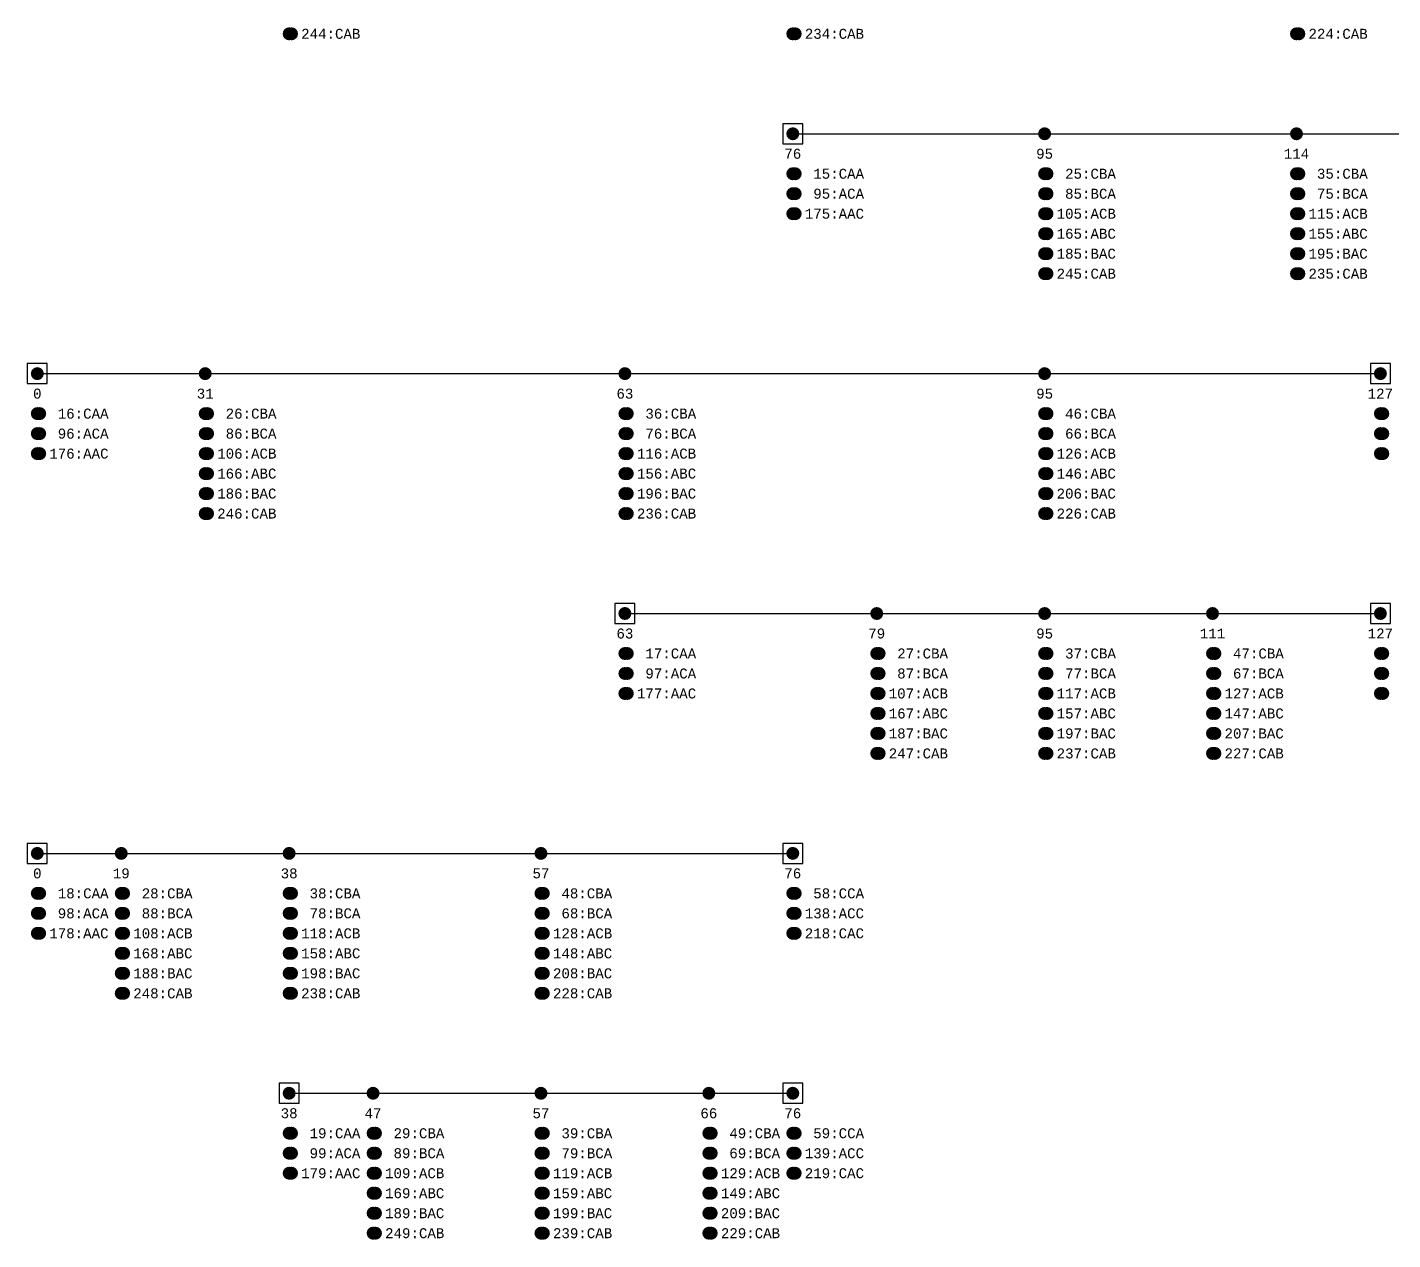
# Model space of a CAD drawing. Extents: x -0.03 to 6.27, y -6.07 to 0.03.
# Drawn here: x -0.025 to 3.391, y -6.066 to -3.034 of the extents above; entities that cross this region are included whole.
import ezdxf
from ezdxf.enums import TextEntityAlignment as Align

# ---------------------------------------------------------------- set-up
doc = ezdxf.new("R2010")
doc.units = 0
doc.styles.get("Standard").update_dxf_attribs({"font": 'consola.ttf'})

# ---------------------------------------------------------------- blocks, each defined once
blk = doc.blocks.new('ad88550c-27d1-4447-9dc0-13d2c9bc9270')
at = {"true_color": 0x990026, "transparency": 33554687}
blk.add_hatch(color=244, dxfattribs=at).paths.add_polyline_path([(0.64625, -3.05, 1), (0.61375, -3.05, 1), (0.64625, -3.05)])
at = {"transparency": 33554687}
for color, points in [(244, [(0.65225, -3.05, 1), (0.61975, -3.05, 1), (0.65225, -3.05)]), (234, [(1.91225, -3.05, 1), (1.87975, -3.05, 1), (1.91225, -3.05)]), (224, [(3.17225, -3.05, 1), (3.13975, -3.05, 1), (3.17225, -3.05)]), (7, [(1.90625, -3.3, 1), (1.87375, -3.3, 1), (1.90625, -3.3)]), (7, [(2.53625, -3.3, 1), (2.50375, -3.3, 1), (2.53625, -3.3)]), (7, [(3.16625, -3.3, 1), (3.13375, -3.3, 1), (3.16625, -3.3)]), (15, [(1.91225, -3.4, 1), (1.87975, -3.4, 1), (1.91225, -3.4)]), (25, [(2.54225, -3.4, 1), (2.50975, -3.4, 1), (2.54225, -3.4)]), (35, [(3.17225, -3.4, 1), (3.13975, -3.4, 1), (3.17225, -3.4)]), (95, [(1.91225, -3.45, 1), (1.87975, -3.45, 1), (1.91225, -3.45)]), (85, [(2.54225, -3.45, 1), (2.50975, -3.45, 1), (2.54225, -3.45)]), (75, [(3.17225, -3.45, 1), (3.13975, -3.45, 1), (3.17225, -3.45)]), (175, [(1.91225, -3.5, 1), (1.87975, -3.5, 1), (1.91225, -3.5)]), (105, [(2.54225, -3.5, 1), (2.50975, -3.5, 1), (2.54225, -3.5)]), (115, [(3.17225, -3.5, 1), (3.13975, -3.5, 1), (3.17225, -3.5)]), (165, [(2.54225, -3.55, 1), (2.50975, -3.55, 1), (2.54225, -3.55)]), (155, [(3.17225, -3.55, 1), (3.13975, -3.55, 1), (3.17225, -3.55)]), (185, [(2.54225, -3.6, 1), (2.50975, -3.6, 1), (2.54225, -3.6)]), (195, [(3.17225, -3.6, 1), (3.13975, -3.6, 1), (3.17225, -3.6)]), (245, [(2.54225, -3.65, 1), (2.50975, -3.65, 1), (2.54225, -3.65)]), (235, [(3.17225, -3.65, 1), (3.13975, -3.65, 1), (3.17225, -3.65)]), (7, [(0.01625, -3.9, 1), (-0.01625, -3.9, 1), (0.01625, -3.9)]), (7, [(0.43625, -3.9, 1), (0.40375, -3.9, 1), (0.43625, -3.9)]), (7, [(1.48625, -3.9, 1), (1.45375, -3.9, 1), (1.48625, -3.9)]), (7, [(2.53625, -3.9, 1), (2.50375, -3.9, 1), (2.53625, -3.9)]), (7, [(3.37625, -3.9, 1), (3.34375, -3.9, 1), (3.37625, -3.9)]), (16, [(0.02225, -4, 1), (-0.01025, -4, 1), (0.02225, -4)]), (26, [(0.44225, -4, 1), (0.40975, -4, 1), (0.44225, -4)]), (36, [(1.49225, -4, 1), (1.45975, -4, 1), (1.49225, -4)]), (46, [(2.54225, -4, 1), (2.50975, -4, 1), (2.54225, -4)]), (56, [(3.38225, -4, 1), (3.34975, -4, 1), (3.38225, -4)]), (96, [(0.02225, -4.05, 1), (-0.01025, -4.05, 1), (0.02225, -4.05)]), (86, [(0.44225, -4.05, 1), (0.40975, -4.05, 1), (0.44225, -4.05)]), (76, [(1.49225, -4.05, 1), (1.45975, -4.05, 1), (1.49225, -4.05)]), (66, [(2.54225, -4.05, 1), (2.50975, -4.05, 1), (2.54225, -4.05)]), (136, [(3.38225, -4.05, 1), (3.34975, -4.05, 1), (3.38225, -4.05)]), (176, [(0.02225, -4.1, 1), (-0.01025, -4.1, 1), (0.02225, -4.1)]), (106, [(0.44225, -4.1, 1), (0.40975, -4.1, 1), (0.44225, -4.1)]), (116, [(1.49225, -4.1, 1), (1.45975, -4.1, 1), (1.49225, -4.1)]), (126, [(2.54225, -4.1, 1), (2.50975, -4.1, 1), (2.54225, -4.1)]), (216, [(3.38225, -4.1, 1), (3.34975, -4.1, 1), (3.38225, -4.1)]), (166, [(0.44225, -4.15, 1), (0.40975, -4.15, 1), (0.44225, -4.15)]), (156, [(1.49225, -4.15, 1), (1.45975, -4.15, 1), (1.49225, -4.15)]), (146, [(2.54225, -4.15, 1), (2.50975, -4.15, 1), (2.54225, -4.15)]), (186, [(0.44225, -4.2, 1), (0.40975, -4.2, 1), (0.44225, -4.2)]), (196, [(1.49225, -4.2, 1), (1.45975, -4.2, 1), (1.49225, -4.2)]), (206, [(2.54225, -4.2, 1), (2.50975, -4.2, 1), (2.54225, -4.2)]), (246, [(0.44225, -4.25, 1), (0.40975, -4.25, 1), (0.44225, -4.25)]), (236, [(1.49225, -4.25, 1), (1.45975, -4.25, 1), (1.49225, -4.25)]), (226, [(2.54225, -4.25, 1), (2.50975, -4.25, 1), (2.54225, -4.25)]), (7, [(1.48625, -4.5, 1), (1.45375, -4.5, 1), (1.48625, -4.5)]), (7, [(2.11625, -4.5, 1), (2.08375, -4.5, 1), (2.11625, -4.5)]), (7, [(2.53625, -4.5, 1), (2.50375, -4.5, 1), (2.53625, -4.5)]), (7, [(2.95625, -4.5, 1), (2.92375, -4.5, 1), (2.95625, -4.5)]), (7, [(3.37625, -4.5, 1), (3.34375, -4.5, 1), (3.37625, -4.5)]), (17, [(1.49225, -4.6, 1), (1.45975, -4.6, 1), (1.49225, -4.6)]), (27, [(2.12225, -4.6, 1), (2.08975, -4.6, 1), (2.12225, -4.6)]), (37, [(2.54225, -4.6, 1), (2.50975, -4.6, 1), (2.54225, -4.6)]), (47, [(2.96225, -4.6, 1), (2.92975, -4.6, 1), (2.96225, -4.6)]), (57, [(3.38225, -4.6, 1), (3.34975, -4.6, 1), (3.38225, -4.6)]), (97, [(1.49225, -4.65, 1), (1.45975, -4.65, 1), (1.49225, -4.65)]), (87, [(2.12225, -4.65, 1), (2.08975, -4.65, 1), (2.12225, -4.65)]), (77, [(2.54225, -4.65, 1), (2.50975, -4.65, 1), (2.54225, -4.65)]), (67, [(2.96225, -4.65, 1), (2.92975, -4.65, 1), (2.96225, -4.65)]), (137, [(3.38225, -4.65, 1), (3.34975, -4.65, 1), (3.38225, -4.65)]), (177, [(1.49225, -4.7, 1), (1.45975, -4.7, 1), (1.49225, -4.7)]), (107, [(2.12225, -4.7, 1), (2.08975, -4.7, 1), (2.12225, -4.7)]), (117, [(2.54225, -4.7, 1), (2.50975, -4.7, 1), (2.54225, -4.7)]), (127, [(2.96225, -4.7, 1), (2.92975, -4.7, 1), (2.96225, -4.7)]), (217, [(3.38225, -4.7, 1), (3.34975, -4.7, 1), (3.38225, -4.7)]), (167, [(2.12225, -4.75, 1), (2.08975, -4.75, 1), (2.12225, -4.75)]), (157, [(2.54225, -4.75, 1), (2.50975, -4.75, 1), (2.54225, -4.75)]), (147, [(2.96225, -4.75, 1), (2.92975, -4.75, 1), (2.96225, -4.75)]), (187, [(2.12225, -4.8, 1), (2.08975, -4.8, 1), (2.12225, -4.8)]), (197, [(2.54225, -4.8, 1), (2.50975, -4.8, 1), (2.54225, -4.8)]), (207, [(2.96225, -4.8, 1), (2.92975, -4.8, 1), (2.96225, -4.8)]), (247, [(2.12225, -4.85, 1), (2.08975, -4.85, 1), (2.12225, -4.85)]), (237, [(2.54225, -4.85, 1), (2.50975, -4.85, 1), (2.54225, -4.85)]), (227, [(2.96225, -4.85, 1), (2.92975, -4.85, 1), (2.96225, -4.85)]), (7, [(0.01625, -5.1, 1), (-0.01625, -5.1, 1), (0.01625, -5.1)]), (7, [(0.22625, -5.1, 1), (0.19375, -5.1, 1), (0.22625, -5.1)]), (7, [(0.64625, -5.1, 1), (0.61375, -5.1, 1), (0.64625, -5.1)]), (7, [(1.27625, -5.1, 1), (1.24375, -5.1, 1), (1.27625, -5.1)]), (7, [(1.90625, -5.1, 1), (1.87375, -5.1, 1), (1.90625, -5.1)]), (18, [(0.02225, -5.2, 1), (-0.01025, -5.2, 1), (0.02225, -5.2)]), (28, [(0.23225, -5.2, 1), (0.19975, -5.2, 1), (0.23225, -5.2)]), (38, [(0.65225, -5.2, 1), (0.61975, -5.2, 1), (0.65225, -5.2)]), (48, [(1.28225, -5.2, 1), (1.24975, -5.2, 1), (1.28225, -5.2)]), (58, [(1.91225, -5.2, 1), (1.87975, -5.2, 1), (1.91225, -5.2)]), (98, [(0.02225, -5.25, 1), (-0.01025, -5.25, 1), (0.02225, -5.25)]), (88, [(0.23225, -5.25, 1), (0.19975, -5.25, 1), (0.23225, -5.25)]), (78, [(0.65225, -5.25, 1), (0.61975, -5.25, 1), (0.65225, -5.25)]), (68, [(1.28225, -5.25, 1), (1.24975, -5.25, 1), (1.28225, -5.25)]), (138, [(1.91225, -5.25, 1), (1.87975, -5.25, 1), (1.91225, -5.25)]), (178, [(0.02225, -5.3, 1), (-0.01025, -5.3, 1), (0.02225, -5.3)]), (108, [(0.23225, -5.3, 1), (0.19975, -5.3, 1), (0.23225, -5.3)]), (118, [(0.65225, -5.3, 1), (0.61975, -5.3, 1), (0.65225, -5.3)]), (128, [(1.28225, -5.3, 1), (1.24975, -5.3, 1), (1.28225, -5.3)]), (218, [(1.91225, -5.3, 1), (1.87975, -5.3, 1), (1.91225, -5.3)]), (168, [(0.23225, -5.35, 1), (0.19975, -5.35, 1), (0.23225, -5.35)]), (158, [(0.65225, -5.35, 1), (0.61975, -5.35, 1), (0.65225, -5.35)]), (148, [(1.28225, -5.35, 1), (1.24975, -5.35, 1), (1.28225, -5.35)]), (188, [(0.23225, -5.4, 1), (0.19975, -5.4, 1), (0.23225, -5.4)]), (198, [(0.65225, -5.4, 1), (0.61975, -5.4, 1), (0.65225, -5.4)]), (208, [(1.28225, -5.4, 1), (1.24975, -5.4, 1), (1.28225, -5.4)]), (248, [(0.23225, -5.45, 1), (0.19975, -5.45, 1), (0.23225, -5.45)]), (238, [(0.65225, -5.45, 1), (0.61975, -5.45, 1), (0.65225, -5.45)]), (228, [(1.28225, -5.45, 1), (1.24975, -5.45, 1), (1.28225, -5.45)]), (7, [(0.64625, -5.7, 1), (0.61375, -5.7, 1), (0.64625, -5.7)]), (7, [(0.85625, -5.7, 1), (0.82375, -5.7, 1), (0.85625, -5.7)]), (7, [(1.27625, -5.7, 1), (1.24375, -5.7, 1), (1.27625, -5.7)]), (7, [(1.69625, -5.7, 1), (1.66375, -5.7, 1), (1.69625, -5.7)]), (7, [(1.90625, -5.7, 1), (1.87375, -5.7, 1), (1.90625, -5.7)]), (19, [(0.65225, -5.8, 1), (0.61975, -5.8, 1), (0.65225, -5.8)]), (29, [(0.86225, -5.8, 1), (0.82975, -5.8, 1), (0.86225, -5.8)]), (39, [(1.28225, -5.8, 1), (1.24975, -5.8, 1), (1.28225, -5.8)]), (49, [(1.70225, -5.8, 1), (1.66975, -5.8, 1), (1.70225, -5.8)]), (59, [(1.91225, -5.8, 1), (1.87975, -5.8, 1), (1.91225, -5.8)]), (99, [(0.65225, -5.85, 1), (0.61975, -5.85, 1), (0.65225, -5.85)]), (89, [(0.86225, -5.85, 1), (0.82975, -5.85, 1), (0.86225, -5.85)]), (79, [(1.28225, -5.85, 1), (1.24975, -5.85, 1), (1.28225, -5.85)]), (69, [(1.70225, -5.85, 1), (1.66975, -5.85, 1), (1.70225, -5.85)]), (139, [(1.91225, -5.85, 1), (1.87975, -5.85, 1), (1.91225, -5.85)]), (179, [(0.65225, -5.9, 1), (0.61975, -5.9, 1), (0.65225, -5.9)]), (109, [(0.86225, -5.9, 1), (0.82975, -5.9, 1), (0.86225, -5.9)]), (119, [(1.28225, -5.9, 1), (1.24975, -5.9, 1), (1.28225, -5.9)]), (129, [(1.70225, -5.9, 1), (1.66975, -5.9, 1), (1.70225, -5.9)]), (219, [(1.91225, -5.9, 1), (1.87975, -5.9, 1), (1.91225, -5.9)]), (169, [(0.86225, -5.95, 1), (0.82975, -5.95, 1), (0.86225, -5.95)]), (159, [(1.28225, -5.95, 1), (1.24975, -5.95, 1), (1.28225, -5.95)]), (149, [(1.70225, -5.95, 1), (1.66975, -5.95, 1), (1.70225, -5.95)]), (189, [(0.86225, -6, 1), (0.82975, -6, 1), (0.86225, -6)]), (199, [(1.28225, -6, 1), (1.24975, -6, 1), (1.28225, -6)]), (209, [(1.70225, -6, 1), (1.66975, -6, 1), (1.70225, -6)]), (249, [(0.86225, -6.05, 1), (0.82975, -6.05, 1), (0.86225, -6.05)]), (239, [(1.28225, -6.05, 1), (1.24975, -6.05, 1), (1.28225, -6.05)]), (229, [(1.70225, -6.05, 1), (1.66975, -6.05, 1), (1.70225, -6.05)])]:
    blk.add_hatch(color=color, dxfattribs=at).paths.add_polyline_path(points)
at = {"true_color": 0x99004c, "transparency": 33554687}
blk.add_hatch(color=234, dxfattribs=at).paths.add_polyline_path([(1.90625, -3.05, 1), (1.87375, -3.05, 1), (1.90625, -3.05)])
at = {"true_color": 0x990072, "transparency": 33554687}
blk.add_hatch(color=224, dxfattribs=at).paths.add_polyline_path([(3.16625, -3.05, 1), (3.13375, -3.05, 1), (3.16625, -3.05)])
at = {"true_color": 0x994c4c, "transparency": 33554687}
blk.add_hatch(color=15, dxfattribs=at).paths.add_polyline_path([(1.90625, -3.4, 1), (1.87375, -3.4, 1), (1.90625, -3.4)])
at = {"true_color": 0x995f4c, "transparency": 33554687}
blk.add_hatch(color=25, dxfattribs=at).paths.add_polyline_path([(2.53625, -3.4, 1), (2.50375, -3.4, 1), (2.53625, -3.4)])
at = {"true_color": 0x99724c, "transparency": 33554687}
blk.add_hatch(color=35, dxfattribs=at).paths.add_polyline_path([(3.16625, -3.4, 1), (3.13375, -3.4, 1), (3.16625, -3.4)])
at = {"true_color": 0x4c994c, "transparency": 33554687}
blk.add_hatch(color=95, dxfattribs=at).paths.add_polyline_path([(1.90625, -3.45, 1), (1.87375, -3.45, 1), (1.90625, -3.45)])
at = {"true_color": 0x5f994c, "transparency": 33554687}
blk.add_hatch(color=85, dxfattribs=at).paths.add_polyline_path([(2.53625, -3.45, 1), (2.50375, -3.45, 1), (2.53625, -3.45)])
at = {"true_color": 0x72994c, "transparency": 33554687}
blk.add_hatch(color=75, dxfattribs=at).paths.add_polyline_path([(3.16625, -3.45, 1), (3.13375, -3.45, 1), (3.16625, -3.45)])
at = {"true_color": 0x4c4c99, "transparency": 33554687}
blk.add_hatch(color=175, dxfattribs=at).paths.add_polyline_path([(1.90625, -3.5, 1), (1.87375, -3.5, 1), (1.90625, -3.5)])
at = {"true_color": 0x4c995f, "transparency": 33554687}
blk.add_hatch(color=105, dxfattribs=at).paths.add_polyline_path([(2.53625, -3.5, 1), (2.50375, -3.5, 1), (2.53625, -3.5)])
at = {"true_color": 0x4c9972, "transparency": 33554687}
blk.add_hatch(color=115, dxfattribs=at).paths.add_polyline_path([(3.16625, -3.5, 1), (3.13375, -3.5, 1), (3.16625, -3.5)])
at = {"true_color": 0x4c5f99, "transparency": 33554687}
blk.add_hatch(color=165, dxfattribs=at).paths.add_polyline_path([(2.53625, -3.55, 1), (2.50375, -3.55, 1), (2.53625, -3.55)])
at = {"true_color": 0x4c7299, "transparency": 33554687}
blk.add_hatch(color=155, dxfattribs=at).paths.add_polyline_path([(3.16625, -3.55, 1), (3.13375, -3.55, 1), (3.16625, -3.55)])
at = {"true_color": 0x5f4c99, "transparency": 33554687}
blk.add_hatch(color=185, dxfattribs=at).paths.add_polyline_path([(2.53625, -3.6, 1), (2.50375, -3.6, 1), (2.53625, -3.6)])
at = {"true_color": 0x724c99, "transparency": 33554687}
blk.add_hatch(color=195, dxfattribs=at).paths.add_polyline_path([(3.16625, -3.6, 1), (3.13375, -3.6, 1), (3.16625, -3.6)])
at = {"true_color": 0x994c5f, "transparency": 33554687}
blk.add_hatch(color=245, dxfattribs=at).paths.add_polyline_path([(2.53625, -3.65, 1), (2.50375, -3.65, 1), (2.53625, -3.65)])
at = {"true_color": 0x994c72, "transparency": 33554687}
blk.add_hatch(color=235, dxfattribs=at).paths.add_polyline_path([(3.16625, -3.65, 1), (3.13375, -3.65, 1), (3.16625, -3.65)])
at = {"true_color": 0x7f0000, "transparency": 33554687}
blk.add_hatch(color=16, dxfattribs=at).paths.add_polyline_path([(0.01625, -4, 1), (-0.01625, -4, 1), (0.01625, -4)])
at = {"true_color": 0x7f1f00, "transparency": 33554687}
blk.add_hatch(color=26, dxfattribs=at).paths.add_polyline_path([(0.43625, -4, 1), (0.40375, -4, 1), (0.43625, -4)])
at = {"true_color": 0x7f3f00, "transparency": 33554687}
blk.add_hatch(color=36, dxfattribs=at).paths.add_polyline_path([(1.48625, -4, 1), (1.45375, -4, 1), (1.48625, -4)])
at = {"true_color": 0x7f5f00, "transparency": 33554687}
blk.add_hatch(color=46, dxfattribs=at).paths.add_polyline_path([(2.53625, -4, 1), (2.50375, -4, 1), (2.53625, -4)])
at = {"true_color": 0x7f7f00, "transparency": 33554687}
blk.add_hatch(color=56, dxfattribs=at).paths.add_polyline_path([(3.37625, -4, 1), (3.34375, -4, 1), (3.37625, -4)])
at = {"true_color": 0x007f00, "transparency": 33554687}
blk.add_hatch(color=96, dxfattribs=at).paths.add_polyline_path([(0.01625, -4.05, 1), (-0.01625, -4.05, 1), (0.01625, -4.05)])
at = {"true_color": 0x1f7f00, "transparency": 33554687}
blk.add_hatch(color=86, dxfattribs=at).paths.add_polyline_path([(0.43625, -4.05, 1), (0.40375, -4.05, 1), (0.43625, -4.05)])
at = {"true_color": 0x3f7f00, "transparency": 33554687}
blk.add_hatch(color=76, dxfattribs=at).paths.add_polyline_path([(1.48625, -4.05, 1), (1.45375, -4.05, 1), (1.48625, -4.05)])
at = {"true_color": 0x5f7f00, "transparency": 33554687}
blk.add_hatch(color=66, dxfattribs=at).paths.add_polyline_path([(2.53625, -4.05, 1), (2.50375, -4.05, 1), (2.53625, -4.05)])
at = {"true_color": 0x007f7f, "transparency": 33554687}
blk.add_hatch(color=136, dxfattribs=at).paths.add_polyline_path([(3.37625, -4.05, 1), (3.34375, -4.05, 1), (3.37625, -4.05)])
at = {"true_color": 0x00007f, "transparency": 33554687}
blk.add_hatch(color=176, dxfattribs=at).paths.add_polyline_path([(0.01625, -4.1, 1), (-0.01625, -4.1, 1), (0.01625, -4.1)])
at = {"true_color": 0x007f1f, "transparency": 33554687}
blk.add_hatch(color=106, dxfattribs=at).paths.add_polyline_path([(0.43625, -4.1, 1), (0.40375, -4.1, 1), (0.43625, -4.1)])
at = {"true_color": 0x007f3f, "transparency": 33554687}
blk.add_hatch(color=116, dxfattribs=at).paths.add_polyline_path([(1.48625, -4.1, 1), (1.45375, -4.1, 1), (1.48625, -4.1)])
at = {"true_color": 0x007f5f, "transparency": 33554687}
blk.add_hatch(color=126, dxfattribs=at).paths.add_polyline_path([(2.53625, -4.1, 1), (2.50375, -4.1, 1), (2.53625, -4.1)])
at = {"true_color": 0x7f007f, "transparency": 33554687}
blk.add_hatch(color=216, dxfattribs=at).paths.add_polyline_path([(3.37625, -4.1, 1), (3.34375, -4.1, 1), (3.37625, -4.1)])
at = {"true_color": 0x001f7f, "transparency": 33554687}
blk.add_hatch(color=166, dxfattribs=at).paths.add_polyline_path([(0.43625, -4.15, 1), (0.40375, -4.15, 1), (0.43625, -4.15)])
at = {"true_color": 0x003f7f, "transparency": 33554687}
blk.add_hatch(color=156, dxfattribs=at).paths.add_polyline_path([(1.48625, -4.15, 1), (1.45375, -4.15, 1), (1.48625, -4.15)])
at = {"true_color": 0x005f7f, "transparency": 33554687}
blk.add_hatch(color=146, dxfattribs=at).paths.add_polyline_path([(2.53625, -4.15, 1), (2.50375, -4.15, 1), (2.53625, -4.15)])
at = {"true_color": 0x1f007f, "transparency": 33554687}
blk.add_hatch(color=186, dxfattribs=at).paths.add_polyline_path([(0.43625, -4.2, 1), (0.40375, -4.2, 1), (0.43625, -4.2)])
at = {"true_color": 0x3f007f, "transparency": 33554687}
blk.add_hatch(color=196, dxfattribs=at).paths.add_polyline_path([(1.48625, -4.2, 1), (1.45375, -4.2, 1), (1.48625, -4.2)])
at = {"true_color": 0x5f007f, "transparency": 33554687}
blk.add_hatch(color=206, dxfattribs=at).paths.add_polyline_path([(2.53625, -4.2, 1), (2.50375, -4.2, 1), (2.53625, -4.2)])
at = {"true_color": 0x7f001f, "transparency": 33554687}
blk.add_hatch(color=246, dxfattribs=at).paths.add_polyline_path([(0.43625, -4.25, 1), (0.40375, -4.25, 1), (0.43625, -4.25)])
at = {"true_color": 0x7f003f, "transparency": 33554687}
blk.add_hatch(color=236, dxfattribs=at).paths.add_polyline_path([(1.48625, -4.25, 1), (1.45375, -4.25, 1), (1.48625, -4.25)])
at = {"true_color": 0x7f005f, "transparency": 33554687}
blk.add_hatch(color=226, dxfattribs=at).paths.add_polyline_path([(2.53625, -4.25, 1), (2.50375, -4.25, 1), (2.53625, -4.25)])
at = {"true_color": 0x7f3f3f, "transparency": 33554687}
blk.add_hatch(color=17, dxfattribs=at).paths.add_polyline_path([(1.48625, -4.6, 1), (1.45375, -4.6, 1), (1.48625, -4.6)])
at = {"true_color": 0x7f4f3f, "transparency": 33554687}
blk.add_hatch(color=27, dxfattribs=at).paths.add_polyline_path([(2.11625, -4.6, 1), (2.08375, -4.6, 1), (2.11625, -4.6)])
at = {"true_color": 0x7f5f3f, "transparency": 33554687}
blk.add_hatch(color=37, dxfattribs=at).paths.add_polyline_path([(2.53625, -4.6, 1), (2.50375, -4.6, 1), (2.53625, -4.6)])
at = {"true_color": 0x7f6f3f, "transparency": 33554687}
blk.add_hatch(color=47, dxfattribs=at).paths.add_polyline_path([(2.95625, -4.6, 1), (2.92375, -4.6, 1), (2.95625, -4.6)])
at = {"true_color": 0x7f7f3f, "transparency": 33554687}
blk.add_hatch(color=57, dxfattribs=at).paths.add_polyline_path([(3.37625, -4.6, 1), (3.34375, -4.6, 1), (3.37625, -4.6)])
at = {"true_color": 0x3f7f3f, "transparency": 33554687}
blk.add_hatch(color=97, dxfattribs=at).paths.add_polyline_path([(1.48625, -4.65, 1), (1.45375, -4.65, 1), (1.48625, -4.65)])
at = {"true_color": 0x4f7f3f, "transparency": 33554687}
blk.add_hatch(color=87, dxfattribs=at).paths.add_polyline_path([(2.11625, -4.65, 1), (2.08375, -4.65, 1), (2.11625, -4.65)])
at = {"true_color": 0x5f7f3f, "transparency": 33554687}
blk.add_hatch(color=77, dxfattribs=at).paths.add_polyline_path([(2.53625, -4.65, 1), (2.50375, -4.65, 1), (2.53625, -4.65)])
at = {"true_color": 0x6f7f3f, "transparency": 33554687}
blk.add_hatch(color=67, dxfattribs=at).paths.add_polyline_path([(2.95625, -4.65, 1), (2.92375, -4.65, 1), (2.95625, -4.65)])
at = {"true_color": 0x3f7f7f, "transparency": 33554687}
blk.add_hatch(color=137, dxfattribs=at).paths.add_polyline_path([(3.37625, -4.65, 1), (3.34375, -4.65, 1), (3.37625, -4.65)])
at = {"true_color": 0x3f3f7f, "transparency": 33554687}
blk.add_hatch(color=177, dxfattribs=at).paths.add_polyline_path([(1.48625, -4.7, 1), (1.45375, -4.7, 1), (1.48625, -4.7)])
at = {"true_color": 0x3f7f4f, "transparency": 33554687}
blk.add_hatch(color=107, dxfattribs=at).paths.add_polyline_path([(2.11625, -4.7, 1), (2.08375, -4.7, 1), (2.11625, -4.7)])
at = {"true_color": 0x3f7f5f, "transparency": 33554687}
blk.add_hatch(color=117, dxfattribs=at).paths.add_polyline_path([(2.53625, -4.7, 1), (2.50375, -4.7, 1), (2.53625, -4.7)])
at = {"true_color": 0x3f7f6f, "transparency": 33554687}
blk.add_hatch(color=127, dxfattribs=at).paths.add_polyline_path([(2.95625, -4.7, 1), (2.92375, -4.7, 1), (2.95625, -4.7)])
at = {"true_color": 0x7f3f7f, "transparency": 33554687}
blk.add_hatch(color=217, dxfattribs=at).paths.add_polyline_path([(3.37625, -4.7, 1), (3.34375, -4.7, 1), (3.37625, -4.7)])
at = {"true_color": 0x3f4f7f, "transparency": 33554687}
blk.add_hatch(color=167, dxfattribs=at).paths.add_polyline_path([(2.11625, -4.75, 1), (2.08375, -4.75, 1), (2.11625, -4.75)])
at = {"true_color": 0x3f5f7f, "transparency": 33554687}
blk.add_hatch(color=157, dxfattribs=at).paths.add_polyline_path([(2.53625, -4.75, 1), (2.50375, -4.75, 1), (2.53625, -4.75)])
at = {"true_color": 0x3f6f7f, "transparency": 33554687}
blk.add_hatch(color=147, dxfattribs=at).paths.add_polyline_path([(2.95625, -4.75, 1), (2.92375, -4.75, 1), (2.95625, -4.75)])
at = {"true_color": 0x4f3f7f, "transparency": 33554687}
blk.add_hatch(color=187, dxfattribs=at).paths.add_polyline_path([(2.11625, -4.8, 1), (2.08375, -4.8, 1), (2.11625, -4.8)])
at = {"true_color": 0x5f3f7f, "transparency": 33554687}
blk.add_hatch(color=197, dxfattribs=at).paths.add_polyline_path([(2.53625, -4.8, 1), (2.50375, -4.8, 1), (2.53625, -4.8)])
at = {"true_color": 0x6f3f7f, "transparency": 33554687}
blk.add_hatch(color=207, dxfattribs=at).paths.add_polyline_path([(2.95625, -4.8, 1), (2.92375, -4.8, 1), (2.95625, -4.8)])
at = {"true_color": 0x7f3f4f, "transparency": 33554687}
blk.add_hatch(color=247, dxfattribs=at).paths.add_polyline_path([(2.11625, -4.85, 1), (2.08375, -4.85, 1), (2.11625, -4.85)])
at = {"true_color": 0x7f3f5f, "transparency": 33554687}
blk.add_hatch(color=237, dxfattribs=at).paths.add_polyline_path([(2.53625, -4.85, 1), (2.50375, -4.85, 1), (2.53625, -4.85)])
at = {"true_color": 0x7f3f6f, "transparency": 33554687}
blk.add_hatch(color=227, dxfattribs=at).paths.add_polyline_path([(2.95625, -4.85, 1), (2.92375, -4.85, 1), (2.95625, -4.85)])
at = {"true_color": 0x4c0000, "transparency": 33554687}
blk.add_hatch(color=18, dxfattribs=at).paths.add_polyline_path([(0.01625, -5.2, 1), (-0.01625, -5.2, 1), (0.01625, -5.2)])
at = {"true_color": 0x4c1300, "transparency": 33554687}
blk.add_hatch(color=28, dxfattribs=at).paths.add_polyline_path([(0.22625, -5.2, 1), (0.19375, -5.2, 1), (0.22625, -5.2)])
at = {"true_color": 0x4c2600, "transparency": 33554687}
blk.add_hatch(color=38, dxfattribs=at).paths.add_polyline_path([(0.64625, -5.2, 1), (0.61375, -5.2, 1), (0.64625, -5.2)])
at = {"true_color": 0x4c3900, "transparency": 33554687}
blk.add_hatch(color=48, dxfattribs=at).paths.add_polyline_path([(1.27625, -5.2, 1), (1.24375, -5.2, 1), (1.27625, -5.2)])
at = {"true_color": 0x4c4c00, "transparency": 33554687}
blk.add_hatch(color=58, dxfattribs=at).paths.add_polyline_path([(1.90625, -5.2, 1), (1.87375, -5.2, 1), (1.90625, -5.2)])
at = {"true_color": 0x004c00, "transparency": 33554687}
blk.add_hatch(color=98, dxfattribs=at).paths.add_polyline_path([(0.01625, -5.25, 1), (-0.01625, -5.25, 1), (0.01625, -5.25)])
at = {"true_color": 0x134c00, "transparency": 33554687}
blk.add_hatch(color=88, dxfattribs=at).paths.add_polyline_path([(0.22625, -5.25, 1), (0.19375, -5.25, 1), (0.22625, -5.25)])
at = {"true_color": 0x264c00, "transparency": 33554687}
blk.add_hatch(color=78, dxfattribs=at).paths.add_polyline_path([(0.64625, -5.25, 1), (0.61375, -5.25, 1), (0.64625, -5.25)])
at = {"true_color": 0x394c00, "transparency": 33554687}
blk.add_hatch(color=68, dxfattribs=at).paths.add_polyline_path([(1.27625, -5.25, 1), (1.24375, -5.25, 1), (1.27625, -5.25)])
at = {"true_color": 0x004c4c, "transparency": 33554687}
blk.add_hatch(color=138, dxfattribs=at).paths.add_polyline_path([(1.90625, -5.25, 1), (1.87375, -5.25, 1), (1.90625, -5.25)])
at = {"true_color": 0x00004c, "transparency": 33554687}
blk.add_hatch(color=178, dxfattribs=at).paths.add_polyline_path([(0.01625, -5.3, 1), (-0.01625, -5.3, 1), (0.01625, -5.3)])
at = {"true_color": 0x004c13, "transparency": 33554687}
blk.add_hatch(color=108, dxfattribs=at).paths.add_polyline_path([(0.22625, -5.3, 1), (0.19375, -5.3, 1), (0.22625, -5.3)])
at = {"true_color": 0x004c26, "transparency": 33554687}
blk.add_hatch(color=118, dxfattribs=at).paths.add_polyline_path([(0.64625, -5.3, 1), (0.61375, -5.3, 1), (0.64625, -5.3)])
at = {"true_color": 0x004c39, "transparency": 33554687}
blk.add_hatch(color=128, dxfattribs=at).paths.add_polyline_path([(1.27625, -5.3, 1), (1.24375, -5.3, 1), (1.27625, -5.3)])
at = {"true_color": 0x4c004c, "transparency": 33554687}
blk.add_hatch(color=218, dxfattribs=at).paths.add_polyline_path([(1.90625, -5.3, 1), (1.87375, -5.3, 1), (1.90625, -5.3)])
at = {"true_color": 0x00134c, "transparency": 33554687}
blk.add_hatch(color=168, dxfattribs=at).paths.add_polyline_path([(0.22625, -5.35, 1), (0.19375, -5.35, 1), (0.22625, -5.35)])
at = {"true_color": 0x00264c, "transparency": 33554687}
blk.add_hatch(color=158, dxfattribs=at).paths.add_polyline_path([(0.64625, -5.35, 1), (0.61375, -5.35, 1), (0.64625, -5.35)])
at = {"true_color": 0x00394c, "transparency": 33554687}
blk.add_hatch(color=148, dxfattribs=at).paths.add_polyline_path([(1.27625, -5.35, 1), (1.24375, -5.35, 1), (1.27625, -5.35)])
at = {"true_color": 0x13004c, "transparency": 33554687}
blk.add_hatch(color=188, dxfattribs=at).paths.add_polyline_path([(0.22625, -5.4, 1), (0.19375, -5.4, 1), (0.22625, -5.4)])
at = {"true_color": 0x26004c, "transparency": 33554687}
blk.add_hatch(color=198, dxfattribs=at).paths.add_polyline_path([(0.64625, -5.4, 1), (0.61375, -5.4, 1), (0.64625, -5.4)])
at = {"true_color": 0x39004c, "transparency": 33554687}
blk.add_hatch(color=208, dxfattribs=at).paths.add_polyline_path([(1.27625, -5.4, 1), (1.24375, -5.4, 1), (1.27625, -5.4)])
at = {"true_color": 0x4c0013, "transparency": 33554687}
blk.add_hatch(color=248, dxfattribs=at).paths.add_polyline_path([(0.22625, -5.45, 1), (0.19375, -5.45, 1), (0.22625, -5.45)])
at = {"true_color": 0x4c0026, "transparency": 33554687}
blk.add_hatch(color=238, dxfattribs=at).paths.add_polyline_path([(0.64625, -5.45, 1), (0.61375, -5.45, 1), (0.64625, -5.45)])
at = {"true_color": 0x4c0039, "transparency": 33554687}
blk.add_hatch(color=228, dxfattribs=at).paths.add_polyline_path([(1.27625, -5.45, 1), (1.24375, -5.45, 1), (1.27625, -5.45)])
at = {"true_color": 0x4c2626, "transparency": 33554687}
blk.add_hatch(color=19, dxfattribs=at).paths.add_polyline_path([(0.64625, -5.8, 1), (0.61375, -5.8, 1), (0.64625, -5.8)])
at = {"true_color": 0x4c2f26, "transparency": 33554687}
blk.add_hatch(color=29, dxfattribs=at).paths.add_polyline_path([(0.85625, -5.8, 1), (0.82375, -5.8, 1), (0.85625, -5.8)])
at = {"true_color": 0x4c3926, "transparency": 33554687}
blk.add_hatch(color=39, dxfattribs=at).paths.add_polyline_path([(1.27625, -5.8, 1), (1.24375, -5.8, 1), (1.27625, -5.8)])
at = {"true_color": 0x4c4226, "transparency": 33554687}
blk.add_hatch(color=49, dxfattribs=at).paths.add_polyline_path([(1.69625, -5.8, 1), (1.66375, -5.8, 1), (1.69625, -5.8)])
at = {"true_color": 0x4c4c26, "transparency": 33554687}
blk.add_hatch(color=59, dxfattribs=at).paths.add_polyline_path([(1.90625, -5.8, 1), (1.87375, -5.8, 1), (1.90625, -5.8)])
at = {"true_color": 0x264c26, "transparency": 33554687}
blk.add_hatch(color=99, dxfattribs=at).paths.add_polyline_path([(0.64625, -5.85, 1), (0.61375, -5.85, 1), (0.64625, -5.85)])
at = {"true_color": 0x2f4c26, "transparency": 33554687}
blk.add_hatch(color=89, dxfattribs=at).paths.add_polyline_path([(0.85625, -5.85, 1), (0.82375, -5.85, 1), (0.85625, -5.85)])
at = {"true_color": 0x394c26, "transparency": 33554687}
blk.add_hatch(color=79, dxfattribs=at).paths.add_polyline_path([(1.27625, -5.85, 1), (1.24375, -5.85, 1), (1.27625, -5.85)])
at = {"true_color": 0x424c26, "transparency": 33554687}
blk.add_hatch(color=69, dxfattribs=at).paths.add_polyline_path([(1.69625, -5.85, 1), (1.66375, -5.85, 1), (1.69625, -5.85)])
at = {"true_color": 0x264c4c, "transparency": 33554687}
blk.add_hatch(color=139, dxfattribs=at).paths.add_polyline_path([(1.90625, -5.85, 1), (1.87375, -5.85, 1), (1.90625, -5.85)])
at = {"true_color": 0x26264c, "transparency": 33554687}
blk.add_hatch(color=179, dxfattribs=at).paths.add_polyline_path([(0.64625, -5.9, 1), (0.61375, -5.9, 1), (0.64625, -5.9)])
at = {"true_color": 0x264c2f, "transparency": 33554687}
blk.add_hatch(color=109, dxfattribs=at).paths.add_polyline_path([(0.85625, -5.9, 1), (0.82375, -5.9, 1), (0.85625, -5.9)])
at = {"true_color": 0x264c39, "transparency": 33554687}
blk.add_hatch(color=119, dxfattribs=at).paths.add_polyline_path([(1.27625, -5.9, 1), (1.24375, -5.9, 1), (1.27625, -5.9)])
at = {"true_color": 0x264c42, "transparency": 33554687}
blk.add_hatch(color=129, dxfattribs=at).paths.add_polyline_path([(1.69625, -5.9, 1), (1.66375, -5.9, 1), (1.69625, -5.9)])
at = {"true_color": 0x4c264c, "transparency": 33554687}
blk.add_hatch(color=219, dxfattribs=at).paths.add_polyline_path([(1.90625, -5.9, 1), (1.87375, -5.9, 1), (1.90625, -5.9)])
at = {"true_color": 0x262f4c, "transparency": 33554687}
blk.add_hatch(color=169, dxfattribs=at).paths.add_polyline_path([(0.85625, -5.95, 1), (0.82375, -5.95, 1), (0.85625, -5.95)])
at = {"true_color": 0x26394c, "transparency": 33554687}
blk.add_hatch(color=159, dxfattribs=at).paths.add_polyline_path([(1.27625, -5.95, 1), (1.24375, -5.95, 1), (1.27625, -5.95)])
at = {"true_color": 0x26424c, "transparency": 33554687}
blk.add_hatch(color=149, dxfattribs=at).paths.add_polyline_path([(1.69625, -5.95, 1), (1.66375, -5.95, 1), (1.69625, -5.95)])
at = {"true_color": 0x2f264c, "transparency": 33554687}
blk.add_hatch(color=189, dxfattribs=at).paths.add_polyline_path([(0.85625, -6, 1), (0.82375, -6, 1), (0.85625, -6)])
at = {"true_color": 0x39264c, "transparency": 33554687}
blk.add_hatch(color=199, dxfattribs=at).paths.add_polyline_path([(1.27625, -6, 1), (1.24375, -6, 1), (1.27625, -6)])
at = {"true_color": 0x42264c, "transparency": 33554687}
blk.add_hatch(color=209, dxfattribs=at).paths.add_polyline_path([(1.69625, -6, 1), (1.66375, -6, 1), (1.69625, -6)])
at = {"true_color": 0x4c262f, "transparency": 33554687}
blk.add_hatch(color=249, dxfattribs=at).paths.add_polyline_path([(0.85625, -6.05, 1), (0.82375, -6.05, 1), (0.85625, -6.05)])
at = {"true_color": 0x4c2639, "transparency": 33554687}
blk.add_hatch(color=239, dxfattribs=at).paths.add_polyline_path([(1.27625, -6.05, 1), (1.24375, -6.05, 1), (1.27625, -6.05)])
at = {"true_color": 0x4c2642, "transparency": 33554687}
blk.add_hatch(color=229, dxfattribs=at).paths.add_polyline_path([(1.69625, -6.05, 1), (1.66375, -6.05, 1), (1.69625, -6.05)])
at = {"transparency": 33554687}
for p, q in [((1.915, -3.275), (1.865, -3.275)), ((1.865, -3.275), (1.865, -3.325)), ((1.915, -3.325), (1.915, -3.275)), ((1.89, -3.3), (4.2, -3.3)), ((1.865, -3.325), (1.915, -3.325)), ((0.025, -3.875), (-0.025, -3.875)), ((-0.025, -3.875), (-0.025, -3.925)), ((0.025, -3.925), (0.025, -3.875)), ((3.385, -3.875), (3.335, -3.875)), ((3.335, -3.875), (3.335, -3.925)), ((3.385, -3.925), (3.385, -3.875)), ((-0.025, -3.925), (0.025, -3.925)), ((0, -3.9), (3.36, -3.9)), ((3.335, -3.925), (3.385, -3.925)), ((1.495, -4.475), (1.445, -4.475)), ((1.445, -4.475), (1.445, -4.525)), ((1.47, -4.5), (3.36, -4.5)), ((1.495, -4.525), (1.495, -4.475)), ((3.385, -4.475), (3.335, -4.475)), ((3.335, -4.475), (3.335, -4.525)), ((3.385, -4.525), (3.385, -4.475)), ((1.445, -4.525), (1.495, -4.525)), ((3.335, -4.525), (3.385, -4.525)), ((0.025, -5.075), (-0.025, -5.075)), ((-0.025, -5.075), (-0.025, -5.125)), ((0.025, -5.125), (0.025, -5.075)), ((1.915, -5.075), (1.865, -5.075)), ((1.865, -5.075), (1.865, -5.125)), ((1.915, -5.125), (1.915, -5.075)), ((0, -5.1), (1.89, -5.1)), ((-0.025, -5.125), (0.025, -5.125)), ((1.865, -5.125), (1.915, -5.125)), ((0.655, -5.675), (0.605, -5.675)), ((0.605, -5.675), (0.605, -5.725)), ((0.63, -5.7), (1.89, -5.7)), ((0.655, -5.725), (0.655, -5.675)), ((1.915, -5.675), (1.865, -5.675)), ((1.865, -5.675), (1.865, -5.725)), ((1.915, -5.725), (1.915, -5.675)), ((0.605, -5.725), (0.655, -5.725)), ((1.865, -5.725), (1.915, -5.725))]:
    blk.add_line(p, q, dxfattribs=at)
for s, p in [('244:CAB', (0.66, -3.05)), ('234:CAB', (1.92, -3.05)), ('224:CAB', (3.18, -3.05)), (' 15:CAA', (1.92, -3.4)), (' 25:CBA', (2.55, -3.4)), (' 35:CBA', (3.18, -3.4)), (' 95:ACA', (1.92, -3.45)), (' 85:BCA', (2.55, -3.45)), (' 75:BCA', (3.18, -3.45)), ('175:AAC', (1.92, -3.5)), ('105:ACB', (2.55, -3.5)), ('115:ACB', (3.18, -3.5)), ('165:ABC', (2.55, -3.55)), ('155:ABC', (3.18, -3.55)), ('185:BAC', (2.55, -3.6)), ('195:BAC', (3.18, -3.6)), ('245:CAB', (2.55, -3.65)), ('235:CAB', (3.18, -3.65)), (' 16:CAA', (0.03, -4)), (' 26:CBA', (0.45, -4)), (' 36:CBA', (1.5, -4)), (' 46:CBA', (2.55, -4)), (' 96:ACA', (0.03, -4.05)), (' 86:BCA', (0.45, -4.05)), (' 76:BCA', (1.5, -4.05)), (' 66:BCA', (2.55, -4.05)), ('176:AAC', (0.03, -4.1)), ('106:ACB', (0.45, -4.1)), ('116:ACB', (1.5, -4.1)), ('126:ACB', (2.55, -4.1)), ('166:ABC', (0.45, -4.15)), ('156:ABC', (1.5, -4.15)), ('146:ABC', (2.55, -4.15)), ('186:BAC', (0.45, -4.2)), ('196:BAC', (1.5, -4.2)), ('206:BAC', (2.55, -4.2)), ('246:CAB', (0.45, -4.25)), ('236:CAB', (1.5, -4.25)), ('226:CAB', (2.55, -4.25)), (' 17:CAA', (1.5, -4.6)), (' 27:CBA', (2.13, -4.6)), (' 37:CBA', (2.55, -4.6)), (' 47:CBA', (2.97, -4.6)), (' 97:ACA', (1.5, -4.65)), (' 87:BCA', (2.13, -4.65)), (' 77:BCA', (2.55, -4.65)), (' 67:BCA', (2.97, -4.65)), ('177:AAC', (1.5, -4.7)), ('107:ACB', (2.13, -4.7)), ('117:ACB', (2.55, -4.7)), ('127:ACB', (2.97, -4.7)), ('167:ABC', (2.13, -4.75)), ('157:ABC', (2.55, -4.75)), ('147:ABC', (2.97, -4.75)), ('187:BAC', (2.13, -4.8)), ('197:BAC', (2.55, -4.8)), ('207:BAC', (2.97, -4.8)), ('247:CAB', (2.13, -4.85)), ('237:CAB', (2.55, -4.85)), ('227:CAB', (2.97, -4.85)), (' 18:CAA', (0.03, -5.2)), (' 28:CBA', (0.24, -5.2)), (' 38:CBA', (0.66, -5.2)), (' 48:CBA', (1.29, -5.2)), (' 58:CCA', (1.92, -5.2)), (' 98:ACA', (0.03, -5.25)), (' 88:BCA', (0.24, -5.25)), (' 78:BCA', (0.66, -5.25)), (' 68:BCA', (1.29, -5.25)), ('138:ACC', (1.92, -5.25)), ('178:AAC', (0.03, -5.3)), ('108:ACB', (0.24, -5.3)), ('118:ACB', (0.66, -5.3)), ('128:ACB', (1.29, -5.3)), ('218:CAC', (1.92, -5.3)), ('168:ABC', (0.24, -5.35)), ('158:ABC', (0.66, -5.35)), ('148:ABC', (1.29, -5.35)), ('188:BAC', (0.24, -5.4)), ('198:BAC', (0.66, -5.4)), ('208:BAC', (1.29, -5.4)), ('248:CAB', (0.24, -5.45)), ('238:CAB', (0.66, -5.45)), ('228:CAB', (1.29, -5.45)), (' 19:CAA', (0.66, -5.8)), (' 29:CBA', (0.87, -5.8)), (' 39:CBA', (1.29, -5.8)), (' 49:CBA', (1.71, -5.8)), (' 59:CCA', (1.92, -5.8)), (' 99:ACA', (0.66, -5.85)), (' 89:BCA', (0.87, -5.85)), (' 79:BCA', (1.29, -5.85)), (' 69:BCA', (1.71, -5.85)), ('139:ACC', (1.92, -5.85)), ('179:AAC', (0.66, -5.9)), ('109:ACB', (0.87, -5.9)), ('119:ACB', (1.29, -5.9)), ('129:ACB', (1.71, -5.9)), ('219:CAC', (1.92, -5.9)), ('169:ABC', (0.87, -5.95)), ('159:ABC', (1.29, -5.95)), ('149:ABC', (1.71, -5.95)), ('189:BAC', (0.87, -6)), ('199:BAC', (1.29, -6)), ('209:BAC', (1.71, -6)), ('249:CAB', (0.87, -6.05)), ('239:CAB', (1.29, -6.05)), ('229:CAB', (1.71, -6.05))]:
    blk.add_text(s, height=0.025, dxfattribs=at).set_placement(p, align=Align.MIDDLE_LEFT)
for s, p in [('76', (1.89, -3.35)), ('95', (2.52, -3.35)), ('114', (3.15, -3.35)), ('0', (0, -3.95)), ('31', (0.42, -3.95)), ('63', (1.47, -3.95)), ('95', (2.52, -3.95)), ('127', (3.36, -3.95)), ('63', (1.47, -4.55)), ('79', (2.1, -4.55)), ('95', (2.52, -4.55)), ('111', (2.94, -4.55)), ('127', (3.36, -4.55)), ('0', (0, -5.15)), ('19', (0.21, -5.15)), ('38', (0.63, -5.15)), ('57', (1.26, -5.15)), ('76', (1.89, -5.15)), ('38', (0.63, -5.75)), ('47', (0.84, -5.75)), ('57', (1.26, -5.75)), ('66', (1.68, -5.75)), ('76', (1.89, -5.75))]:
    blk.add_text(s, height=0.025, dxfattribs=at).set_placement(p, align=Align.MIDDLE_CENTER)

msp = doc.modelspace()

# ---------------------------------------------------------------- block references
at = {"linetype": 'Continuous', "lineweight": -3, "transparency": 33554687}
msp.add_blockref('ad88550c-27d1-4447-9dc0-13d2c9bc9270', (0, 0), dxfattribs=at)

doc.saveas('drawing.dxf')
